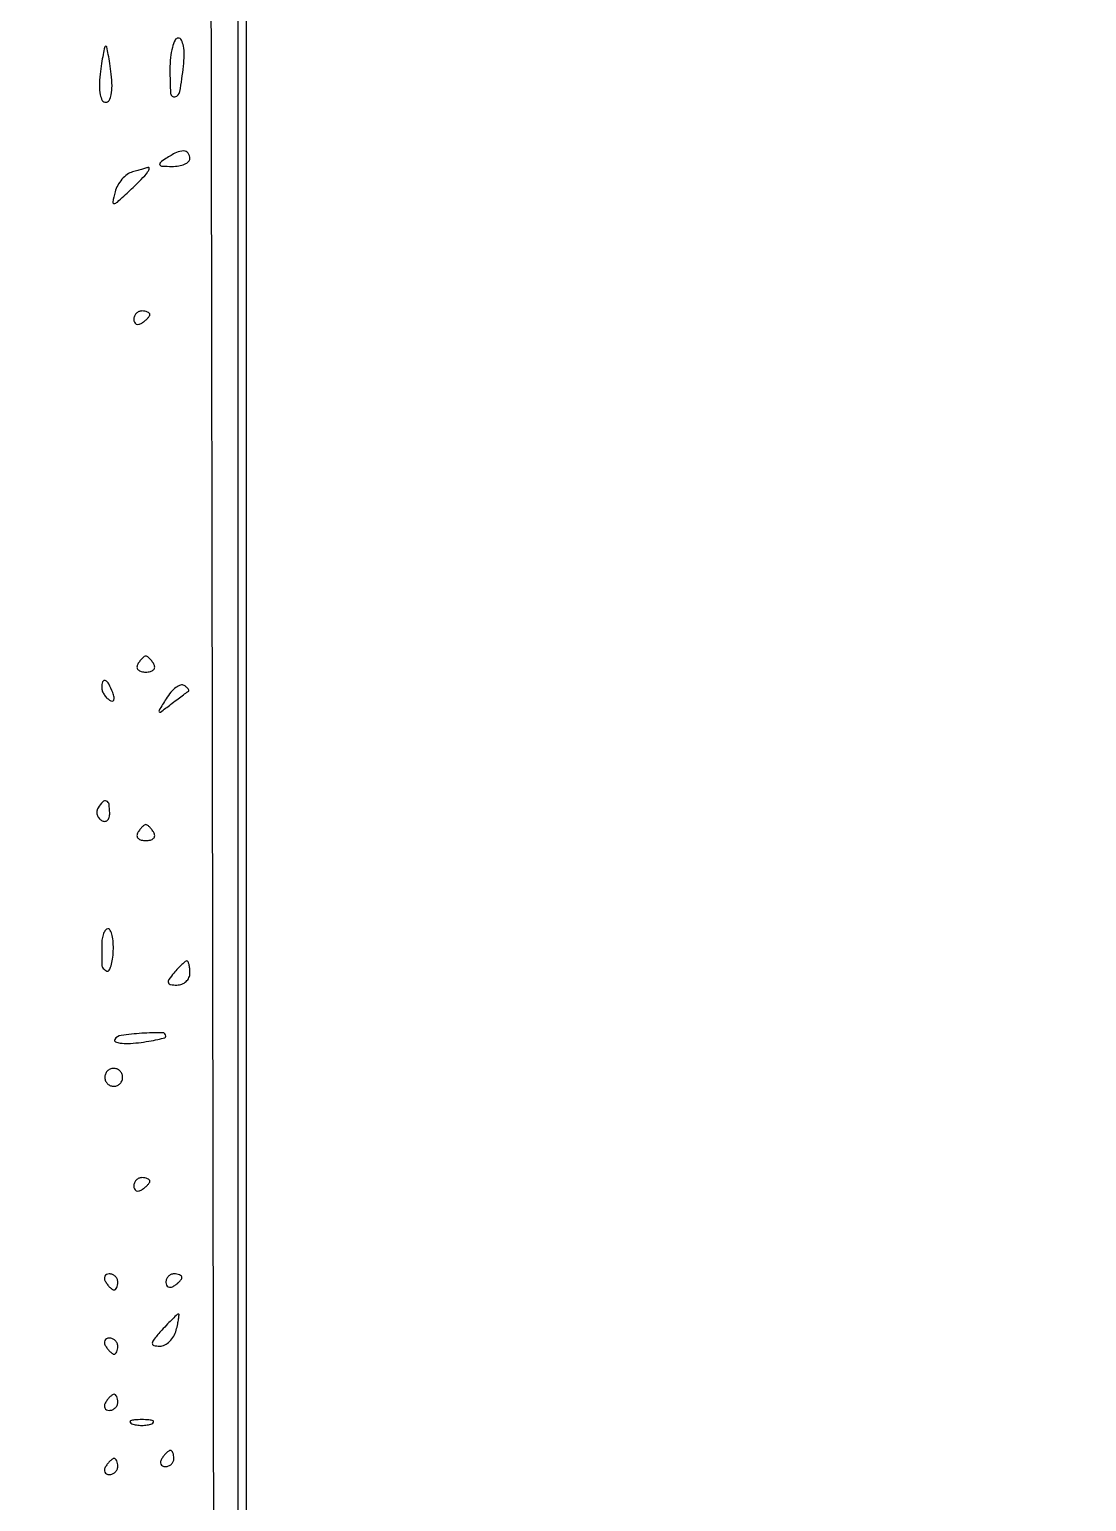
# Model space of a CAD drawing. Extents: x 0 to 960, y 2 to 508.
# Drawn here: x 0 to 131.7, y 154.6 to 338.1 of the extents above; entities that cross this region are included whole.
import ezdxf

# ---------------------------------------------------------------- set-up
doc = ezdxf.new("R2010")
doc.units = 0
doc.header["$MEASUREMENT"] = 0
doc.layers.get('0').update_dxf_attribs({"linetype": 'CONTINUOUS'})

msp = doc.modelspace()

# ---------------------------------------------------------------- linework, layer by layer
for points in [[(390.897861, 407.965973, 0.000118), (246.535184, 408), (27, 408), (27, 240.519502), (27, 73.039005), (48.630333, 72.769502), (70.260666, 72.5), (71.776011, 67.75), (73.291355, 63), (88.086661, 63, 0.005203), (97.242488, 63.095276, 0.040024), (101.509436, 63.52692, 0.111553), (103.642792, 64.436468, 0.226741), (104.496258, 66, -0.071226), (104.56146, 66.328521, -0.00401), (104.914671, 67.307813, -0.006094), (105.360066, 68.46864, -0.004425), (105.882891, 69.75), (107.242641, 73), (284.955145, 73, 0.000278), (369.140023, 73.04679, 0.000134), (477.047791, 73.195618, 0.000133)], [(191.020312, 78.756035, -0.000021), (148.288673, 78.7121, -0.069906)], [(152.848529, 80.223922, -0.000034), (194.698437, 80.171963, -0.000244)]]:
    msp.add_lwpolyline(points, format="xyb")
for points in [[(5.998407, 426.25), (5.996813, 402.5), (14.248407, 402.5), (22.5, 402.5), (22.753164, 248.25), (23.006328, 94), (14.503164, 94), (6, 94), (6, 75.513061), (6, 57.026122), (16.25, 57.412259, -0.009139), (24.444737, 57.571062, -0.000017), (159.275, 57.714579, -0.000125), (310.797984, 57.832731, -0.000078), (488.75, 57.899198), (951, 58), (951, 254), (951, 450), (478.5, 450), (6, 450)], [(8.810207, 332.5, 0.024709), (8.713886, 331.060443, 0.053048), (8.812202, 329.953614, 0.082661), (9.079476, 329.242542, 0.267712), (9.5, 329, 0.267712), (9.920524, 329.242542, 0.082661), (10.187798, 329.953614, 0.053048), (10.286114, 331.060443, 0.024709), (10.189793, 332.5, 0.007429), (10.012891, 333.841882, 0.012165), (9.818617, 334.971875, 0.005829), (9.624406, 335.900127, 0.351739), (9.5, 336, 0.351739), (9.375594, 335.900127, 0.005829), (9.181383, 334.971875, 0.012165), (8.987109, 333.841882, 0.007429)], [(17.5, 333.095492, 0.015564), (17.593486, 330.092883, 0.464218), (18.1313, 329.693026, 0.301398), (18.733775, 330.332765, 0.013429), (19.188711, 333.490732, 0.025405), (19.280442, 334.890945, 0.048758), (19.187431, 336.011441, 0.070368), (18.939314, 336.758253, 0.284723), (18.549199, 337, 0.286232), (18.143861, 336.74725, 0.04833), (17.808202, 335.853051, 0.040264), (17.576033, 334.591718, 0.025392)], [(17, 322, 0.023197), (16.271114, 321.479509, 0.409657), (16.237851, 321.218347, 0.220444), (16.555791, 321.050422, 0.011293), (17.75, 321.015313, 0.042523), (18.611405, 321.082804, 0.062416), (19.339063, 321.298248, 0.082215), (19.832025, 321.618823, 0.210568), (20, 322, 0.163584), (19.775753, 322.667076, 0.234725), (19.227035, 322.939692, 0.112355), (18.301377, 322.729028, 0.031558)], [(12.852625, 320.330438, 0.092577), (12.18242, 320.011437, 0.055823), (11.530851, 319.416014, 0.053357), (10.994797, 318.652701, 0.062546), (10.666305, 317.83195, 0.013853), (10.37283, 316.567583, 0.511334), (10.544726, 316.381196, 0.156427), (10.954364, 316.568997, 0.003496), (12.56368, 318.059824, 0.009921), (13.917981, 319.383679, 0.029546), (14.77093, 320.360408, 0.149481), (14.924045, 320.764724, 0.569406), (14.75, 320.883999, -0.035212), (14.580222, 320.819309, -0.002444), (14.089521, 320.67354, -0.003465), (13.501829, 320.506491, -0.002599)], [(13, 301.940983, 0.108972), (13.078288, 301.586039, 0.182303), (13.29375, 301.3746, 0.161196), (13.6179, 301.343488, 0.082592), (14, 301.5, 0.029505), (14.382774, 301.768994, 0.035638), (14.70625, 302.066025, 0.038439), (14.934461, 302.34829, 0.151918), (15, 302.559017, 0.210953), (14.92554, 302.727648, 0.081139), (14.70625, 302.870461, 0.061769), (14.382849, 302.967655, 0.042167), (14, 303, 0.105053), (13.618444, 302.918938, 0.099167), (13.29375, 302.688914, 0.09642), (13.076123, 302.345238, 0.093332)], [(13.5, 259, 0.146489), (13.397987, 258.620597, 0.191582), (13.538811, 258.29375, 0.134005), (13.925364, 258.072951, 0.063222), (14.5, 258, 0.063222), (15.074636, 258.072951, 0.134005), (15.461189, 258.29375, 0.191582), (15.602013, 258.620597, 0.146489), (15.5, 259, 0.025622), (15.235369, 259.382847, 0.032351), (14.951311, 259.70625, 0.033983), (14.686704, 259.937141, 0.163822), (14.5, 260, 0.163822), (14.313296, 259.937141, 0.033983), (14.048689, 259.70625, 0.032351), (13.764631, 259.382847, 0.025622)], [(9, 256.059017, 0.088797), (9.072509, 255.65395, 0.053277), (9.290385, 255.21498, 0.051183), (9.610411, 254.810572, 0.061454), (9.988546, 254.507079, 0.1144), (10.325929, 254.393111, 0.32948), (10.525685, 254.512472, 0.155351), (10.556862, 254.868281, 0.036408), (10.381557, 255.448062, 0.029964), (9.894727, 256.51997, 0.168622), (9.441482, 256.942608, 0.444011), (9.117673, 256.798253, 0.079093)], [(17.039496, 254.685317, 0.002395), (16.14403, 253.231823, 0.309533), (16.154662, 253.031388, 0.411206), (16.324869, 253.00789, 0.002934), (17.589345, 253.967032, -0.001834), (18.344261, 254.542281, -0.002474), (19.031726, 255.056831, -0.001679), (19.611961, 255.483649, -0.026773), (19.816531, 255.616897, 0.327052), (19.866267, 255.729835, 0.109435), (19.785582, 255.903311, 0.060835), (19.576641, 256.116699, 0.030217), (19.266683, 256.335181, 0.22773), (18.835618, 256.380937, 0.074011), (18.255065, 256.071407, 0.05645), (17.623948, 255.483041, 0.037696)], [(8.542705, 241.069098, 0.108373), (8.401101, 240.665803, 0.099685), (8.434921, 240.22714, 0.095498), (8.639411, 239.820631, 0.090427), (8.983688, 239.510081, 0.136093), (9.36964, 239.397824, 0.190788), (9.701458, 239.524436, 0.140899), (9.925389, 239.890269, 0.067432), (10, 240.440983, 0.039415), (9.914842, 241.519563, 0.25701), (9.592818, 241.933879, 0.315493), (9.13314, 241.838655, 0.050477)], [(13.5, 238, 0.146489), (13.397987, 237.620597, 0.191582), (13.538811, 237.29375, 0.134005), (13.925364, 237.072951, 0.063222), (14.5, 237, 0.063222), (15.074636, 237.072951, 0.134005), (15.461189, 237.29375, 0.191582), (15.602013, 237.620597, 0.146489), (15.5, 238, 0.025622), (15.235369, 238.382847, 0.032351), (14.951311, 238.70625, 0.033983), (14.686704, 238.937141, 0.163822), (14.5, 239, 0.163822), (14.313296, 238.937141, 0.033983), (14.048689, 238.70625, 0.032351), (13.764631, 238.382847, 0.025622)], [(9, 224), (9, 222.440625), (9, 221.5, 0.115338), (9.049047, 221.290207, 0.066174), (9.19465, 221.073437, 0.060583), (9.409266, 220.882859, 0.061166), (9.662639, 220.75, 0.364087), (9.925863, 220.842393, 0.057904), (10.16599, 221.38125, 0.041802), (10.352008, 222.213198, 0.023172), (10.44566, 223.25, 0.026906), (10.435067, 224.303838, 0.043177), (10.300668, 225.192187, 0.054059), (10.076808, 225.816154, 0.287099), (9.783022, 226, 0.22988), (9.483069, 225.854399, 0.073585), (9.230013, 225.4125, 0.056069), (9.057215, 224.765922, 0.037299)], [(18, 220.5, 0.020633), (17.381629, 219.689039, 0.217533), (17.308142, 219.28931, 0.304492), (17.565314, 219.057736, 0.035496), (18.377555, 219, 0.091307), (18.996941, 219.114059, 0.095788), (19.523407, 219.440625, 0.099536), (19.875699, 219.927707, 0.107348), (20, 220.5, 0.023761), (19.972666, 221.07485, 0.037907), (19.889093, 221.559375, 0.044235), (19.768578, 221.90557, 0.294983), (19.622445, 222, 0.172217), (19.412416, 221.925448, 0.016008), (18.99011, 221.559375, 0.019119), (18.504355, 221.074554, 0.013852)], [(10.629163, 212.20899, 0.448233), (10.709583, 211.938701, 0.076851), (11.291417, 211.767961, 0.042138), (12.287361, 211.720307, 0.019953), (13.570146, 211.818396, 0.010535), (14.885014, 212.000055, 0.017077), (15.99248, 212.215927, 0.011128), (16.870611, 212.439137, 0.336843), (17, 212.609406, 0.413244), (16.549917, 213.060983, 0.016522), (13.99605, 212.985038, 0.018159), (11.430887, 212.730037, 0.224098)], [(9.552786, 208.08541, 0.099038), (9.401684, 207.679226, 0.097945), (9.417584, 207.244476, 0.097945), (9.597789, 206.848514, 0.099038), (9.91459, 206.552786, 0.099038), (10.320774, 206.401684, 0.097945), (10.755524, 206.417584, 0.097945), (11.151486, 206.597789, 0.099038), (11.447214, 206.91459, 0.099038), (11.598316, 207.320774, 0.097945), (11.582416, 207.755524, 0.097945), (11.402211, 208.151486, 0.099038), (11.08541, 208.447214, 0.099038), (10.679226, 208.598316, 0.097945), (10.244476, 208.582416, 0.097945), (9.848514, 208.402211, 0.099038)], [(13, 193.940983, 0.108972), (13.078288, 193.586039, 0.182303), (13.29375, 193.3746, 0.161196), (13.6179, 193.343488, 0.082592), (14, 193.5, 0.029505), (14.382774, 193.768994, 0.035638), (14.70625, 194.066025, 0.038439), (14.934461, 194.34829, 0.151918), (15, 194.559017, 0.210953), (14.92554, 194.727648, 0.081139), (14.70625, 194.870461, 0.061769), (14.382849, 194.967655, 0.042167), (14, 195, 0.105053), (13.618444, 194.918938, 0.099167), (13.29375, 194.688914, 0.09642), (13.076123, 194.345238, 0.093332)], [(9.5, 182, 0.029505), (9.768994, 181.617226, 0.035638), (10.066025, 181.29375, 0.038439), (10.34829, 181.065539, 0.151918), (10.559017, 181, 0.210953), (10.727648, 181.07446, 0.081139), (10.870461, 181.29375, 0.061769), (10.967655, 181.617151, 0.042167), (11, 182, 0.105053), (10.918938, 182.381556, 0.099167), (10.688914, 182.70625, 0.09642), (10.345238, 182.923877, 0.093332), (9.940983, 183, 0.108972), (9.586039, 182.921712, 0.182303), (9.3746, 182.70625, 0.161196), (9.343488, 182.3821, 0.082592)], [(17, 181.940983, 0.108972), (17.078288, 181.586039, 0.182303), (17.29375, 181.3746, 0.161196), (17.6179, 181.343488, 0.082592), (18, 181.5, 0.029505), (18.382774, 181.768994, 0.035638), (18.70625, 182.066025, 0.038439), (18.934461, 182.34829, 0.151918), (19, 182.559017, 0.210953), (18.92554, 182.727648, 0.081139), (18.70625, 182.870461, 0.061769), (18.382849, 182.967655, 0.042167), (18, 183, 0.105053), (17.618444, 182.918938, 0.099167), (17.29375, 182.688914, 0.09642), (17.076123, 182.345238, 0.093332)], [(16.5, 176, 0.011312), (15.531823, 174.880275, 0.139733), (15.308065, 174.369163, 0.383985), (15.500003, 174.087562, 0.059892), (16.228381, 174, 0.117924), (16.855537, 174.149999, 0.075332), (17.46848, 174.5875, 0.068754), (17.974733, 175.235489, 0.067639), (18.289749, 176, 0.011059), (18.472311, 176.767036, 0.019143), (18.585279, 177.4125, 0.014463), (18.638907, 177.916237, 0.436991), (18.561368, 178, 0.189848), (18.405087, 177.938442, 0.004957), (17.852142, 177.4125, 0.009785), (17.211839, 176.76646, 0.006451)], [(9.5, 174, 0.029505), (9.768994, 173.617226, 0.035638), (10.066025, 173.29375, 0.038439), (10.34829, 173.065539, 0.151918), (10.559017, 173, 0.210953), (10.727648, 173.07446, 0.081139), (10.870461, 173.29375, 0.061769), (10.967655, 173.617151, 0.042167), (11, 174, 0.105053), (10.918938, 174.381556, 0.099167), (10.688914, 174.70625, 0.09642), (10.345238, 174.923877, 0.093332), (9.940983, 175, 0.108972), (9.586039, 174.921712, 0.182303), (9.3746, 174.70625, 0.161196), (9.343488, 174.3821, 0.082592)], [(9.5, 167, 0.082592), (9.343488, 166.6179, 0.161196), (9.3746, 166.29375, 0.182303), (9.586039, 166.078288, 0.108972), (9.940983, 166, 0.093332), (10.345238, 166.076123, 0.09642), (10.688914, 166.29375, 0.099167), (10.918938, 166.618444, 0.105053), (11, 167, 0.042167), (10.967655, 167.382849, 0.061769), (10.870461, 167.70625, 0.081139), (10.727648, 167.92554, 0.210953), (10.559017, 168, 0.151918), (10.34829, 167.934461, 0.038439), (10.066025, 167.70625, 0.035638), (9.768994, 167.382774, 0.029505)], [(12.75, 164.337719, 0.057986), (13.320008, 164.181385, 0.037979), (14, 164.12966, 0.037979), (14.679992, 164.181385, 0.057986), (15.25, 164.337719, 0.174857), (15.459382, 164.525001, 0.447206), (15.398438, 164.693942, 0.078554), (14.89144, 164.810911, 0.017491), (14, 164.842105, 0.017491), (13.10856, 164.810911, 0.078554), (12.601562, 164.693942, 0.447206), (12.540618, 164.525001, 0.174857)], [(9.5, 159, 0.082592), (9.343488, 158.6179, 0.161196), (9.3746, 158.29375, 0.182303), (9.586039, 158.078288, 0.108972), (9.940983, 158, 0.093332), (10.345238, 158.076123, 0.09642), (10.688914, 158.29375, 0.099167), (10.918938, 158.618444, 0.105053), (11, 159, 0.042167), (10.967655, 159.382849, 0.061769), (10.870461, 159.70625, 0.081139), (10.727648, 159.92554, 0.210953), (10.559017, 160, 0.151918), (10.34829, 159.934461, 0.038439), (10.066025, 159.70625, 0.035638), (9.768994, 159.382774, 0.029505)], [(16.5, 160, 0.082592), (16.343488, 159.6179, 0.161196), (16.3746, 159.29375, 0.182303), (16.586039, 159.078288, 0.108972), (16.940983, 159, 0.093332), (17.345238, 159.076123, 0.09642), (17.688914, 159.29375, 0.099167), (17.918938, 159.618444, 0.105053), (18, 160, 0.042167), (17.967655, 160.382849, 0.061769), (17.870461, 160.70625, 0.081139), (17.727648, 160.92554, 0.210953), (17.559017, 161, 0.151918), (17.34829, 160.934461, 0.038439), (17.066025, 160.70625, 0.035638), (16.768994, 160.382774, 0.029505)]]:
    msp.add_lwpolyline(points, format="xyb", close=True)
msp.add_lwpolyline([(929, 234.5), (929, 60), (477.5, 60), (26, 60), (26, 234.5), (26, 409), (477.5, 409), (929, 409)], close=True)

doc.saveas('drawing.dxf')
